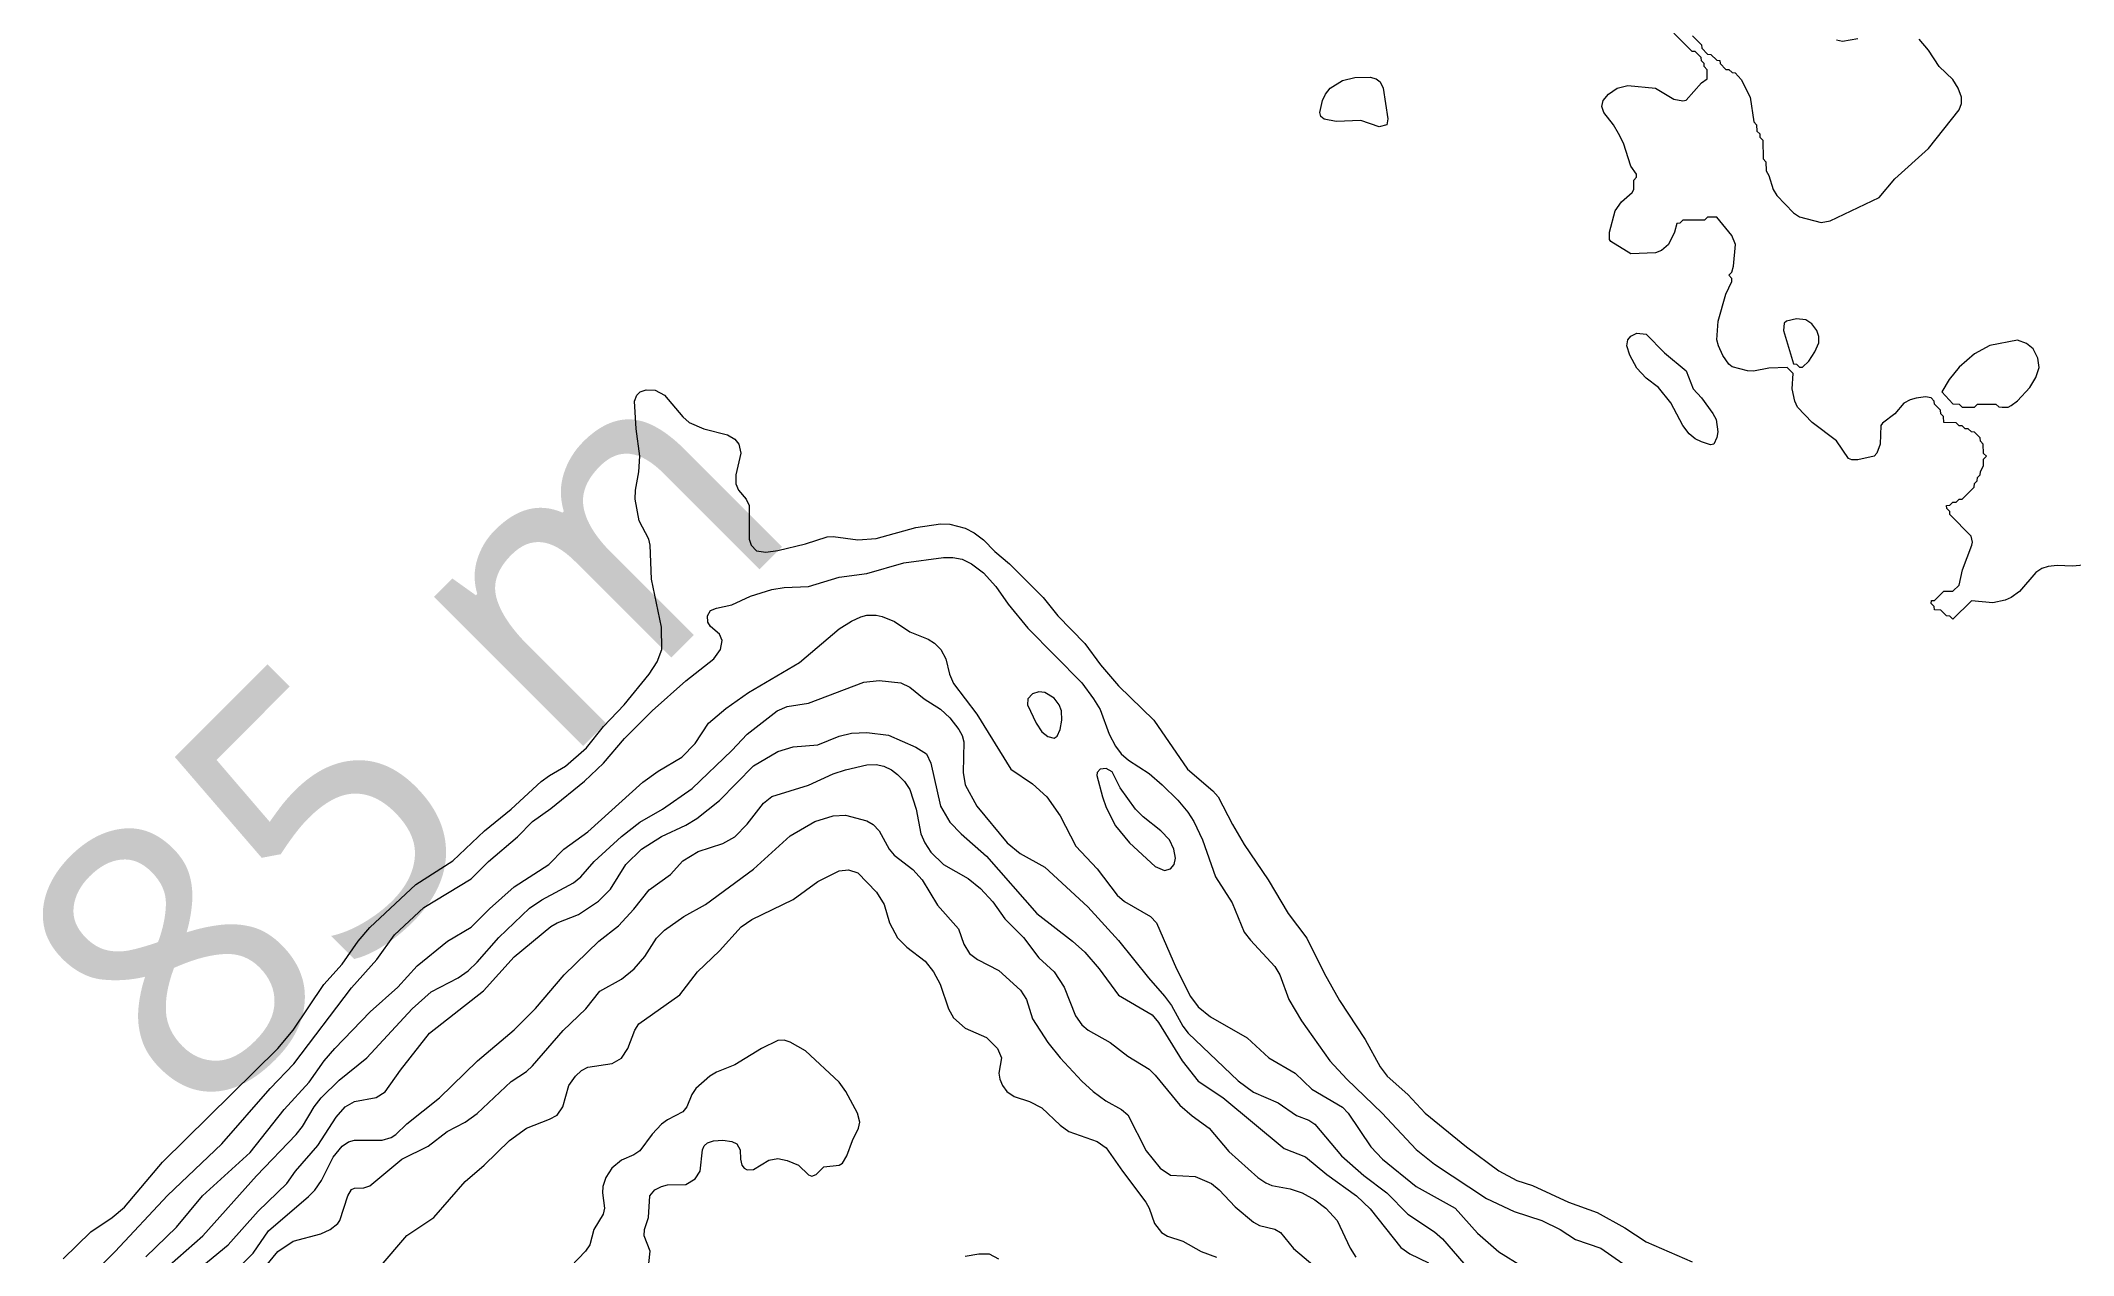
# Model space of a CAD drawing. Extents: x 474277 to 475042, y 254928 to 255625.
# Drawn here: x 474535.4 to 474586.2, y 255355.7 to 255386 of the extents above; entities that cross this region are included whole.
import ezdxf

# ---------------------------------------------------------------- set-up
doc = ezdxf.new("R2010")
doc.units = 0
doc.header["$MEASUREMENT"] = 0
doc.layers.add('BaseMapV2_DTM_export_MonNov09090547073261 — entities', color=1, linetype='CONTINUOUS')
doc.styles.get("Standard").update_dxf_attribs({"font": 'romans.shx'})

msp = doc.modelspace()

# ---------------------------------------------------------------- linework, layer by layer
at = {"layer": 'BaseMapV2_DTM_export_MonNov09090547073261 — entities', "color": 15, "linetype": 'Continuous', "true_color": 0xb7484b}
for points in [[(474586.709, 255372.923, 84.75), (474586.172, 255372.87, 84.75), (474585.789, 255372.886, 84.75), (474585.559, 255372.862, 84.75), (474585.405, 255372.813, 84.75), (474585.252, 255372.714, 84.75), (474584.847, 255372.244, 84.75), (474584.639, 255372.092, 84.75), (474584.485, 255372.022, 84.75), (474584.178, 255371.957, 84.75), (474583.642, 255372.01, 84.75), (474583.182, 255371.551, 84.75), (474583.105, 255371.626, 84.75), (474583.024, 255371.631, 84.75), (474582.875, 255371.776, 84.75), (474582.722, 255371.781, 84.75), (474582.714, 255371.861, 84.75), (474582.641, 255371.937, 84.75), (474582.645, 255372.018, 84.75), (474582.722, 255372.018, 84.75), (474582.952, 255372.246, 84.75), (474583.182, 255372.252, 84.75), (474583.335, 255372.402, 84.75), (474583.418, 255372.781, 84.75), (474583.653, 255373.394, 84.75), (474583.667, 255373.471, 84.75), (474583.634, 255373.624, 84.75), (474583.103, 255374.161, 84.75), (474583.101, 255374.238, 84.75), (474583.025, 255374.314, 84.75), (474583.024, 255374.391, 84.75), (474583.105, 255374.399, 84.75), (474583.182, 255374.472, 84.75), (474583.258, 255374.472, 84.75), (474583.335, 255374.547, 84.75), (474583.412, 255374.549, 84.75), (474583.714, 255374.851, 84.75), (474583.718, 255374.936, 84.75), (474583.787, 255375.004, 84.75), (474583.795, 255375.089, 84.75), (474583.864, 255375.158, 84.75), (474583.869, 255375.234, 84.75), (474583.944, 255375.388, 84.75), (474583.948, 255375.549, 84.75), (474584.017, 255375.618, 84.75), (474583.948, 255375.686, 84.75), (474583.94, 255375.924, 84.75), (474583.872, 255375.993, 84.75), (474583.864, 255376.078, 84.75), (474583.718, 255376.223, 84.75), (474583.642, 255376.227, 84.75), (474583.565, 255376.303, 84.75), (474583.488, 255376.305, 84.75), (474583.412, 255376.38, 84.75), (474583.335, 255376.38, 84.75), (474583.258, 255376.453, 84.75), (474582.952, 255376.459, 84.75), (474582.944, 255376.615, 84.75), (474582.875, 255376.683, 84.75), (474582.867, 255376.768, 84.75), (474582.722, 255376.918, 84.75), (474582.714, 255376.998, 84.75), (474582.637, 255377.075, 84.75), (474582.492, 255377.1, 84.75), (474582.262, 255377.074, 84.75), (474582.108, 255377.031, 84.75), (474581.955, 255376.943, 84.75), (474581.725, 255376.676, 84.75), (474581.418, 255376.446, 84.75), (474581.377, 255376.384, 84.75), (474581.36, 255375.924, 84.75), (474581.281, 255375.694, 84.75), (474581.214, 255375.618, 84.75), (474580.805, 255375.532, 84.75), (474580.651, 255375.534, 84.75), (474580.575, 255375.565, 84.75), (474580.268, 255376.003, 84.75), (474579.661, 255376.461, 84.75), (474579.298, 255376.845, 84.75), (474579.232, 255376.998, 84.75), (474579.167, 255377.305, 84.75), (474579.187, 255377.688, 84.75), (474579.041, 255377.837, 84.75), (474578.581, 255377.817, 84.75), (474578.198, 255377.747, 84.75), (474578.044, 255377.755, 84.75), (474577.661, 255377.856, 84.75), (474577.581, 255377.918, 84.75), (474577.431, 255378.14, 84.75), (474577.319, 255378.378, 84.75), (474577.281, 255378.531, 84.75), (474577.313, 255378.991, 84.75), (474577.508, 255379.672, 84.75), (474577.659, 255379.988, 84.75), (474577.657, 255380.065, 84.75), (474577.582, 255380.142, 84.75), (474577.657, 255380.218, 84.75), (474577.695, 255380.372, 84.75), (474577.746, 255380.908, 84.75), (474577.654, 255381.138, 84.75), (474577.278, 255381.594, 84.75), (474577.048, 255381.591, 84.75), (474576.971, 255381.517, 84.75), (474576.434, 255381.517, 84.75), (474576.358, 255381.443, 84.75), (474576.281, 255381.437, 84.75), (474576.224, 255381.215, 84.75), (474576.069, 255380.908, 84.75), (474575.897, 255380.759, 84.75), (474575.744, 255380.703, 84.75), (474575.131, 255380.674, 84.75), (474574.631, 255380.985, 84.75), (474574.594, 255381.038, 84.75), (474574.597, 255381.215, 84.75), (474574.74, 255381.752, 84.75), (474574.901, 255381.977, 84.75), (474575.165, 255382.212, 84.75), (474575.203, 255382.289, 84.75), (474575.205, 255382.519, 84.75), (474575.276, 255382.595, 84.75), (474575.276, 255382.672, 84.75), (474575.131, 255382.869, 84.75), (474574.946, 255383.439, 84.75), (474574.824, 255383.683, 84.75), (474574.697, 255383.899, 84.75), (474574.452, 255384.205, 84.75), (474574.406, 255384.359, 84.75), (474574.438, 255384.512, 84.75), (474574.572, 255384.666, 84.75), (474574.788, 255384.819, 84.75), (474575.054, 255384.881, 84.75), (474575.744, 255384.818, 84.75), (474576.204, 255384.54, 84.75), (474576.434, 255384.498, 84.75), (474576.511, 255384.513, 84.75), (474576.894, 255384.947, 84.75), (474577.04, 255385.049, 84.75), (474577.04, 255385.279, 84.75), (474576.966, 255385.356, 84.75), (474576.963, 255385.432, 84.75), (474576.894, 255385.501, 84.75), (474576.886, 255385.586, 84.75), (474576.741, 255385.731, 84.75), (474576.664, 255385.736, 84.75), (474576.204, 255386.195, 84.75)], [(474576.672, 255386.122, 84.75), (474576.894, 255385.897, 84.75), (474576.902, 255385.816, 84.75), (474577.048, 255385.67, 84.75), (474577.129, 255385.662, 84.75), (474577.278, 255385.513, 84.75), (474577.354, 255385.511, 84.75), (474577.362, 255385.432, 84.75), (474577.508, 255385.287, 84.75), (474577.584, 255385.282, 84.75), (474577.661, 255385.207, 84.75), (474577.738, 255385.204, 84.75), (474577.891, 255385.032, 84.75), (474578.113, 255384.589, 84.75), (474578.202, 255383.975, 84.75), (474578.274, 255383.903, 84.75), (474578.282, 255383.745, 84.75), (474578.351, 255383.677, 84.75), (474578.359, 255383.592, 84.75), (474578.43, 255383.515, 84.75), (474578.436, 255383.055, 84.75), (474578.507, 255382.979, 84.75), (474578.512, 255382.749, 84.75), (474578.581, 255382.638, 84.75), (474578.686, 255382.289, 84.75), (474578.776, 255382.135, 84.75), (474579.195, 255381.699, 84.75), (474579.348, 255381.604, 84.75), (474579.885, 255381.458, 84.75), (474580.115, 255381.503, 84.75)], [(474580.115, 255381.503, 84.75), (474581.341, 255382.088, 84.75), (474581.725, 255382.548, 84.75), (474582.568, 255383.309, 84.75), (474583.335, 255384.279, 84.75), (474583.395, 255384.435, 84.75), (474583.395, 255384.589, 84.75), (474583.313, 255384.819, 84.75), (474583.182, 255385.03, 84.75), (474582.838, 255385.356, 84.75), (474582.568, 255385.77, 84.75), (474582.338, 255386.043, 84.75)], [(474580.807, 255386.046, 84.75), (474580.421, 255385.984, 84.75), (474580.268, 255386.016, 84.75)], [(474569.036, 255383.899, 84.75), (474568.843, 255383.854, 84.75), (474568.383, 255384.013, 84.75), (474567.77, 255383.984, 84.75), (474567.463, 255384.039, 84.75), (474567.386, 255384.107, 84.75), (474567.36, 255384.205, 84.75), (474567.423, 255384.512, 84.75), (474567.496, 255384.666, 84.75), (474567.617, 255384.819, 84.75), (474567.923, 255385.009, 84.75), (474568.23, 255385.081, 84.75), (474568.613, 255385.088, 84.75), (474568.767, 255385.052, 84.75), (474568.864, 255384.972, 84.75), (474568.942, 255384.819, 84.75), (474569.057, 255384.052, 84.75), (474569.036, 255383.899, 84.75)], [(474577.202, 255375.924, 84.75), (474577.124, 255375.907, 84.75), (474576.894, 255375.983, 84.75), (474576.741, 255376.058, 84.75), (474576.588, 255376.182, 84.75), (474576.434, 255376.386, 84.75), (474576.127, 255376.954, 84.75), (474575.821, 255377.341, 84.75), (474575.514, 255377.569, 84.75), (474575.284, 255377.817, 84.75), (474575.108, 255378.148, 84.75), (474575.034, 255378.378, 84.75), (474575.054, 255378.525, 84.75), (474575.131, 255378.618, 84.75), (474575.284, 255378.691, 84.75), (474575.514, 255378.667, 84.75), (474575.974, 255378.204, 84.75), (474576.511, 255377.751, 84.75), (474576.688, 255377.305, 84.75), (474576.894, 255377.077, 84.75), (474577.182, 255376.691, 84.75), (474577.263, 255376.538, 84.75), (474577.304, 255376.231, 84.75), (474577.278, 255376.084, 84.75), (474577.202, 255375.924, 84.75)], [(474579.425, 255377.849, 84.75), (474579.578, 255377.999, 84.75), (474579.731, 255378.229, 84.75), (474579.827, 255378.455, 84.75), (474579.833, 255378.608, 84.75), (474579.782, 255378.761, 84.75), (474579.655, 255378.93, 84.75), (474579.501, 255379.027, 84.75), (474579.271, 255379.055, 84.75), (474579.022, 255378.991, 84.75), (474578.965, 255378.945, 84.75), (474578.949, 255378.761, 84.75), (474579.195, 255377.926, 84.75), (474579.271, 255377.922, 84.75), (474579.348, 255377.849, 84.75), (474579.425, 255377.849, 84.75)], [(474584.639, 255376.887, 84.75), (474584.792, 255377.006, 84.75), (474585.099, 255377.339, 84.75), (474585.252, 255377.591, 84.75), (474585.335, 255377.841, 84.75), (474585.307, 255378.071, 84.75), (474585.183, 255378.301, 84.75), (474585.022, 255378.439, 84.75), (474584.792, 255378.521, 84.75), (474584.102, 255378.388, 84.75), (474583.718, 255378.179, 84.75), (474583.335, 255377.846, 84.75), (474583.089, 255377.535, 84.75), (474582.901, 255377.228, 84.75), (474583.182, 255376.926, 84.75), (474583.335, 255376.923, 84.75), (474583.412, 255376.849, 84.75), (474583.718, 255376.849, 84.75), (474583.795, 255376.923, 84.75), (474584.255, 255376.924, 84.75), (474584.332, 255376.853, 84.75), (474584.409, 255376.849, 84.75), (474584.562, 255376.849, 84.75), (474584.639, 255376.887, 84.75)], [(474535.949, 255355.565, 84.75), (474536.639, 255356.243, 84.75), (474537.177, 255356.602, 84.75), (474537.483, 255356.858, 84.75), (474538.432, 255357.982, 84.75), (474541.316, 255360.824, 84.75), (474541.7, 255361.282, 84.75), (474542.467, 255362.416, 84.75), (474542.927, 255362.93, 84.75), (474543.321, 255363.503, 84.75), (474543.617, 255363.845, 84.75), (474544.767, 255364.917, 84.75), (474545.687, 255365.51, 84.75), (474546.477, 255366.263, 84.75), (474547.144, 255366.802, 84.75), (474547.898, 255367.49, 84.75), (474548.103, 255367.643, 84.75), (474548.502, 255367.873, 84.75), (474549.029, 255368.333, 84.75), (474549.451, 255368.87, 84.75), (474549.972, 255369.407, 84.75), (474550.597, 255370.174, 84.75), (474550.793, 255370.48, 84.75), (474550.913, 255370.787, 84.75), (474550.901, 255371.35, 84.75), (474550.656, 255372.551, 84.75), (474550.625, 255373.394, 84.75), (474550.584, 255373.547, 84.75), (474550.343, 255374.008, 84.75), (474550.247, 255374.544, 84.75), (474550.251, 255374.774, 84.75), (474550.335, 255375.234, 84.75), (474550.364, 255375.618, 84.75), (474550.273, 255376.308, 84.75), (474550.228, 255376.998, 84.75), (474550.288, 255377.148, 84.75), (474550.374, 255377.228, 84.75), (474550.518, 255377.279, 84.75), (474550.748, 255377.27, 84.75), (474550.978, 255377.148, 84.75), (474551.438, 255376.608, 84.75), (474551.6, 255376.461, 84.75), (474551.965, 255376.308, 84.75), (474552.555, 255376.154, 84.75), (474552.741, 255376.043, 84.75), (474552.841, 255375.924, 84.75), (474552.891, 255375.694, 84.75), (474552.765, 255375.158, 84.75), (474552.763, 255374.928, 84.75), (474552.83, 255374.774, 84.75), (474553.018, 255374.544, 84.75), (474553.097, 255374.391, 84.75), (474553.098, 255373.547, 84.75), (474553.142, 255373.394, 84.75), (474553.278, 255373.252, 84.75), (474553.508, 255373.222, 84.75), (474553.815, 255373.263, 84.75), (474554.505, 255373.433, 84.75), (474555.042, 255373.608, 84.75), (474555.195, 255373.613, 84.75), (474555.808, 255373.535, 84.75), (474556.268, 255373.561, 84.75), (474557.265, 255373.836, 84.75), (474557.879, 255373.93, 84.75), (474558.109, 255373.921, 84.75), (474558.492, 255373.822, 84.75), (474558.722, 255373.707, 84.75), (474558.952, 255373.534, 84.75), (474559.235, 255373.241, 84.75), (474559.599, 255372.934, 84.75), (474560.44, 255372.091, 84.75), (474560.814, 255371.631, 84.75), (474561.481, 255370.94, 84.75), (474561.874, 255370.404, 84.75), (474562.326, 255369.881, 84.75), (474563.212, 255369.024, 84.75), (474564.047, 255367.797, 84.75), (474564.681, 255367.26, 84.75), (474564.816, 255367.107, 84.75), (474565.173, 255366.417, 84.75), (474565.469, 255365.917, 84.75), (474566.065, 255365.036, 84.75), (474566.563, 255364.193, 84.75), (474567.033, 255363.58, 84.75), (474567.463, 255362.702, 84.75), (474567.846, 255362.017, 84.75), (474568.488, 255361.049, 84.75), (474568.862, 255360.359, 84.75), (474569.043, 255360.129, 84.75), (474569.558, 255359.669, 84.75), (474569.993, 255359.205, 84.75), (474571.024, 255358.366, 84.75), (474571.834, 255357.765, 84.75), (474572.282, 255357.522, 84.75), (474572.677, 255357.396, 84.75), (474573.571, 255356.985, 84.75), (474574.287, 255356.72, 84.75), (474574.977, 255356.341, 84.75), (474575.514, 255355.988, 84.75), (474576.664, 255355.493, 84.75)], [(474536.563, 255355.066, 85), (474537.253, 255355.749, 85), (474538.556, 255357.149, 85), (474539.912, 255358.442, 85), (474541.127, 255359.822, 85), (474541.712, 255360.436, 85), (474543.157, 255362.336, 85), (474543.79, 255363.043, 85), (474544.23, 255363.665, 85), (474544.966, 255364.346, 85), (474546.147, 255365.057, 85), (474546.583, 255365.496, 85), (474547.309, 255366.11, 85), (474547.683, 255366.493, 85), (474548.141, 255366.816, 85), (474548.984, 255367.498, 85), (474549.453, 255367.95, 85), (474549.983, 255368.564, 85), (474550.671, 255369.259, 85), (474551.514, 255370.008, 85), (474552.209, 255370.557, 85), (474552.377, 255370.787, 85), (474552.424, 255371.017, 85), (474552.358, 255371.171, 85), (474552.128, 255371.365, 85), (474552.06, 255371.477, 85), (474552.052, 255371.631, 85), (474552.128, 255371.764, 85), (474552.281, 255371.825, 85), (474552.665, 255371.904, 85), (474553.125, 255372.125, 85), (474553.661, 255372.292, 85), (474553.968, 255372.339, 85), (474554.581, 255372.362, 85), (474555.348, 255372.594, 85), (474556.038, 255372.693, 85), (474556.958, 255372.957, 85), (474557.955, 255373.091, 85), (474558.185, 255373.092, 85), (474558.415, 255373.049, 85), (474558.656, 255372.934, 85), (474558.952, 255372.705, 85), (474559.259, 255372.363, 85), (474559.565, 255371.926, 85), (474560.062, 255371.324, 85), (474561.406, 255369.955, 85), (474561.704, 255369.56, 85), (474561.866, 255369.293, 85), (474562.096, 255368.677, 85), (474562.249, 255368.378, 85), (474562.39, 255368.18, 85), (474562.572, 255368.027, 85), (474563.093, 255367.693, 85), (474563.421, 255367.413, 85), (474563.808, 255367.03, 85), (474564.06, 255366.723, 85), (474564.207, 255366.493, 85), (474564.428, 255366.033, 85), (474564.748, 255365.113, 85), (474565.163, 255364.459, 85), (474565.469, 255363.729, 85), (474565.623, 255363.525, 85), (474566.236, 255362.87, 85), (474566.356, 255362.659, 85), (474566.586, 255362.046, 85), (474566.9, 255361.509, 85), (474567.61, 255360.513, 85), (474568.036, 255360.052, 85), (474568.918, 255359.209, 85), (474569.763, 255358.294, 85), (474570.223, 255357.93, 85), (474571.527, 255357.075, 85), (474572.217, 255356.749, 85), (474572.907, 255356.527, 85), (474573.367, 255356.295, 85), (474573.751, 255356.05, 85), (474574.381, 255355.835, 85), (474574.929, 255355.452, 85)], [(474538.019, 255355.615, 85.25), (474538.786, 255356.36, 85.25), (474539.434, 255357.139, 85.25), (474540.626, 255358.222, 85.25), (474541.47, 255359.299, 85.25), (474542.098, 255359.976, 85.25), (474542.475, 255360.513, 85.25), (474542.739, 255360.819, 85.25), (474543.622, 255361.739, 85.25), (474544.314, 255362.353, 85.25), (474544.795, 255362.889, 85.25), (474545.559, 255363.503, 85.25), (474546.147, 255363.852, 85.25), (474546.607, 255364.313, 85.25), (474547.221, 255364.864, 85.25), (474548.089, 255365.42, 85.25), (474548.462, 255365.803, 85.25), (474549.061, 255366.232, 85.25), (474550.441, 255367.475, 85.25), (474550.824, 255367.75, 85.25), (474551.416, 255368.103, 85.25), (474551.744, 255368.442, 85.25), (474552.077, 255368.947, 85.25), (474552.511, 255369.32, 85.25), (474553.077, 255369.714, 85.25), (474554.351, 255370.466, 85.25), (474555.348, 255371.303, 85.25), (474555.655, 255371.496, 85.25), (474555.885, 255371.609, 85.25), (474556.038, 255371.645, 85.25), (474556.268, 255371.65, 85.25), (474556.422, 255371.616, 85.25), (474556.728, 255371.487, 85.25), (474557.112, 255371.235, 85.25), (474557.572, 255371.052, 85.25), (474557.725, 255370.951, 85.25), (474557.887, 255370.787, 85.25), (474558.012, 255370.557, 85.25), (474558.103, 255370.174, 85.25), (474558.206, 255369.944, 85.25), (474558.787, 255369.177, 85.25), (474559.636, 255367.797, 85.25), (474560.179, 255367.434, 85.25), (474560.531, 255367.107, 85.25), (474560.869, 255366.637, 85.25), (474561.263, 255365.88, 85.25), (474561.789, 255365.313, 85.25), (474562.293, 255364.653, 85.25), (474562.479, 255364.498, 85.25), (474563.125, 255364.116, 85.25), (474563.277, 255363.963, 85.25), (474563.775, 255362.813, 85.25), (474564.127, 255362.123, 85.25), (474564.319, 255361.866, 85.25), (474564.626, 255361.611, 85.25), (474565.546, 255361.084, 85.25), (474566.085, 255360.589, 85.25), (474566.743, 255360.206, 85.25), (474567.156, 255359.803, 85.25), (474567.923, 255359.353, 85.25), (474568.067, 255359.209, 85.25), (474568.63, 255358.366, 85.25), (474568.922, 255358.059, 85.25), (474569.763, 255357.375, 85.25), (474570.737, 255356.832, 85.25), (474571.297, 255356.206, 85.25), (474571.834, 255355.739, 85.25), (474572.423, 255355.375, 85.25)], [(474538.403, 255355.222, 85.5), (474539.442, 255356.142, 85.5), (474540.78, 255357.643, 85.5), (474541.777, 255358.673, 85.5), (474541.93, 255358.874, 85.5), (474542.221, 255359.362, 85.5), (474542.401, 255359.592, 85.5), (474542.85, 255360.027, 85.5), (474543.54, 255360.587, 85.5), (474544.669, 255361.816, 85.5), (474545.15, 255362.237, 85.5), (474545.825, 255362.583, 85.5), (474546.07, 255362.762, 85.5), (474546.3, 255362.982, 85.5), (474546.837, 255363.598, 85.5), (474547.604, 255364.326, 85.5), (474547.911, 255364.537, 85.5), (474548.709, 255364.96, 85.5), (474548.888, 255365.113, 85.5), (474549.224, 255365.496, 85.5), (474549.904, 255366.116, 85.5), (474550.364, 255366.473, 85.5), (474550.929, 255366.8, 85.5), (474551.668, 255367.319, 85.5), (474552.665, 255368.266, 85.5), (474553.048, 255368.673, 85.5), (474553.793, 255369.254, 85.5), (474554.045, 255369.363, 85.5), (474554.581, 255369.449, 85.5), (474555.962, 255369.973, 85.5), (474556.345, 255370.014, 85.5), (474556.882, 255369.959, 85.5), (474557.112, 255369.85, 85.5), (474557.467, 255369.56, 85.5), (474557.879, 255369.297, 85.5), (474558.109, 255369.082, 85.5), (474558.337, 255368.794, 85.5), (474558.423, 255368.64, 85.5), (474558.464, 255368.487, 85.5), (474558.442, 255367.72, 85.5), (474558.495, 255367.413, 85.5), (474558.787, 255366.877, 85.5), (474559.544, 255365.957, 85.5), (474559.872, 255365.695, 85.5), (474560.486, 255365.354, 85.5), (474561.559, 255364.361, 85.5), (474562.326, 255363.521, 85.5), (474563.075, 255362.583, 85.5), (474563.476, 255362.131, 85.5), (474563.651, 255361.893, 85.5), (474563.936, 255361.377, 85.5), (474564.071, 255361.203, 85.5), (474565.316, 255360.009, 85.5), (474565.7, 255359.729, 85.5), (474566.313, 255359.462, 85.5), (474566.773, 255359.15, 85.5), (474567.08, 255359.026, 85.5), (474567.233, 255358.932, 85.5), (474567.9, 255358.136, 85.5), (474568.46, 255357.645, 85.5), (474569.03, 255357.215, 85.5), (474569.559, 255356.679, 85.5), (474570.223, 255356.239, 85.5), (474570.427, 255356.065, 85.5), (474570.959, 255355.452, 85.5)], [(474560.792, 255368.624, 85), (474560.869, 255368.789, 85), (474560.909, 255369.024, 85), (474560.899, 255369.254, 85), (474560.842, 255369.407, 85), (474560.716, 255369.571, 85), (474560.488, 255369.714, 85), (474560.332, 255369.733, 85), (474560.179, 255369.681, 85), (474560.064, 255369.56, 85), (474560.049, 255369.407, 85), (474560.265, 255368.947, 85), (474560.409, 255368.736, 85), (474560.562, 255368.613, 85), (474560.716, 255368.579, 85), (474560.792, 255368.624, 85)], [(474539.039, 255355.069, 85.75), (474540.075, 255355.912, 85.75), (474540.823, 255356.755, 85.75), (474541.54, 255357.445, 85.75), (474541.759, 255357.752, 85.75), (474542.313, 255358.401, 85.75), (474542.773, 255359.104, 85.75), (474542.996, 255359.362, 85.75), (474543.233, 255359.497, 85.75), (474543.77, 255359.598, 85.75), (474544, 255359.741, 85.75), (474544.381, 255360.282, 85.75), (474545.105, 255361.203, 85.75), (474546.454, 255362.265, 85.75), (474547.221, 255363.109, 85.75), (474548.141, 255363.866, 85.75), (474548.294, 255363.963, 85.75), (474548.831, 255364.171, 85.75), (474549.329, 255364.5, 85.75), (474549.629, 255364.806, 85.75), (474550.016, 255365.42, 85.75), (474550.402, 255365.803, 85.75), (474550.901, 255366.116, 85.75), (474551.514, 255366.398, 85.75), (474551.789, 255366.57, 85.75), (474552.358, 255367.015, 85.75), (474553.201, 255367.88, 85.75), (474553.815, 255368.24, 85.75), (474554.198, 255368.359, 85.75), (474554.812, 255368.411, 85.75), (474555.348, 255368.625, 85.75), (474555.655, 255368.699, 85.75), (474556.038, 255368.72, 85.75), (474556.575, 255368.65, 85.75), (474557.265, 255368.35, 85.75), (474557.524, 255368.18, 85.75), (474557.636, 255367.95, 85.75), (474557.875, 255366.877, 85.75), (474558.109, 255366.48, 85.75), (474558.394, 255366.187, 85.75), (474559.029, 255365.628, 85.75), (474560.284, 255364.193, 85.75), (474561.18, 255363.503, 85.75), (474561.482, 255363.229, 85.75), (474561.847, 255362.813, 85.75), (474562.326, 255362.157, 85.75), (474563.169, 255361.658, 85.75), (474563.323, 255361.467, 85.75), (474563.918, 255360.513, 85.75), (474564.319, 255360.003, 85.75), (474564.933, 255359.596, 85.75), (474566.466, 255358.319, 85.75), (474567.003, 255358.111, 85.75), (474567.535, 255357.675, 85.75), (474568.274, 255357.139, 85.75), (474568.613, 255356.812, 85.75), (474569.38, 255355.85, 85.75), (474569.61, 255355.69, 85.75), (474570.07, 255355.469, 85.75)], [(474539.915, 255354.915, 86), (474540.703, 255355.704, 86), (474541.086, 255356.265, 86), (474542.083, 255357.12, 86), (474542.237, 255357.283, 86), (474542.404, 255357.522, 86), (474542.697, 255358.106, 86), (474542.927, 255358.38, 86), (474543.08, 255358.487, 86), (474543.233, 255358.534, 86), (474543.923, 255358.533, 86), (474544.151, 255358.596, 86), (474544.267, 255358.672, 86), (474544.537, 255358.939, 86), (474545.353, 255359.592, 86), (474546.304, 255360.513, 86), (474547.221, 255361.288, 86), (474547.757, 255361.822, 86), (474548.472, 255362.659, 86), (474549.341, 255363.503, 86), (474549.828, 255363.889, 86), (474550.211, 255364.302, 86), (474550.594, 255364.783, 86), (474551.131, 255365.17, 86), (474551.438, 255365.511, 86), (474551.821, 255365.745, 86), (474552.435, 255365.946, 86), (474552.741, 255366.109, 86), (474553.048, 255366.427, 86), (474553.453, 255366.953, 86), (474553.661, 255367.118, 86), (474554.581, 255367.399, 86), (474555.195, 255367.685, 86), (474555.502, 255367.787, 86), (474556.038, 255367.909, 86), (474556.268, 255367.913, 86), (474556.465, 255367.873, 86), (474556.652, 255367.787, 86), (474556.805, 255367.669, 86), (474556.98, 255367.49, 86), (474557.112, 255367.294, 86), (474557.266, 255366.8, 86), (474557.385, 255366.187, 86), (474557.483, 255365.957, 86), (474557.638, 255365.727, 86), (474557.955, 255365.419, 86), (474558.569, 255365.072, 86), (474558.875, 255364.821, 86), (474559.182, 255364.484, 86), (474559.489, 255364.058, 86), (474559.949, 255363.593, 86), (474560.332, 255363.086, 86), (474560.72, 255362.736, 86), (474560.97, 255362.353, 86), (474561.252, 255361.635, 86), (474561.406, 255361.409, 86), (474561.572, 255361.279, 86), (474562.121, 255360.973, 86), (474562.556, 255360.625, 86), (474563.093, 255360.307, 86), (474563.246, 255360.158, 86), (474563.859, 255359.408, 86), (474564.166, 255359.137, 86), (474564.59, 255358.826, 86), (474565.086, 255358.246, 86), (474565.808, 255357.599, 86), (474566.006, 255357.462, 86), (474566.16, 255357.396, 86), (474566.62, 255357.317, 86), (474566.919, 255357.215, 86), (474567.233, 255357.043, 86), (474567.511, 255356.832, 86), (474567.793, 255356.525, 86), (474568.119, 255355.835, 86), (474568.259, 255355.605, 86)], [(474563.629, 255365.312, 85), (474563.715, 255365.42, 85), (474563.747, 255365.573, 85), (474563.705, 255365.803, 85), (474563.597, 255366.033, 85), (474563.384, 255366.263, 85), (474562.939, 255366.612, 85), (474562.747, 255366.8, 85), (474562.366, 255367.337, 85), (474562.172, 255367.734, 85), (474562.019, 255367.816, 85), (474561.865, 255367.797, 85), (474561.789, 255367.721, 85), (474561.787, 255367.643, 85), (474561.923, 255367.107, 85), (474562.019, 255366.844, 85), (474562.249, 255366.384, 85), (474562.601, 255365.957, 85), (474563.246, 255365.367, 85), (474563.476, 255365.267, 85), (474563.629, 255365.312, 85)], [(474541.01, 255355.375, 86.25), (474541.316, 255355.747, 86.25), (474541.7, 255356.006, 86.25), (474542.39, 255356.186, 86.25), (474542.624, 255356.295, 86.25), (474542.815, 255356.449, 86.25), (474542.869, 255356.525, 86.25), (474543.062, 255357.139, 86.25), (474543.157, 255357.294, 86.25), (474543.233, 255357.332, 86.25), (474543.463, 255357.338, 86.25), (474543.617, 255357.39, 86.25), (474544.412, 255358.059, 86.25), (474545.074, 255358.383, 86.25), (474545.548, 255358.749, 86.25), (474545.994, 255358.976, 86.25), (474546.3, 255359.196, 86.25), (474547.144, 255359.999, 86.25), (474547.527, 255360.245, 86.25), (474547.681, 255360.384, 86.25), (474548.447, 255361.27, 86.25), (474549.01, 255361.816, 86.25), (474549.367, 255362.257, 86.25), (474549.904, 255362.551, 86.25), (474550.218, 255362.813, 86.25), (474550.492, 255363.12, 86.25), (474550.782, 255363.58, 86.25), (474550.978, 255363.78, 86.25), (474551.461, 255364.116, 86.25), (474552.007, 255364.423, 86.25), (474553.201, 255365.298, 86.25), (474554.121, 255366.131, 86.25), (474554.735, 255366.496, 86.25), (474555.195, 255366.638, 86.25), (474555.502, 255366.653, 86.25), (474556.038, 255366.508, 86.25), (474556.195, 255366.417, 86.25), (474556.344, 255366.263, 86.25), (474556.595, 255365.803, 86.25), (474556.716, 255365.65, 86.25), (474557.188, 255365.291, 86.25), (474557.42, 255365.036, 86.25), (474557.802, 255364.402, 86.25), (474558.327, 255363.81, 86.25), (474558.46, 255363.426, 86.25), (474558.602, 255363.196, 86.25), (474558.799, 255363.046, 86.25), (474559.335, 255362.769, 86.25), (474559.881, 255362.276, 86.25), (474560.024, 255362.046, 86.25), (474560.179, 255361.559, 86.25), (474560.561, 255360.973, 86.25), (474560.867, 255360.589, 86.25), (474561.406, 255360.004, 86.25), (474561.695, 255359.746, 86.25), (474562.012, 255359.516, 86.25), (474562.402, 255359.298, 86.25), (474562.556, 255359.161, 86.25), (474563.016, 255358.261, 86.25), (474563.364, 255357.829, 86.25), (474563.629, 255357.652, 86.25), (474564.243, 255357.622, 86.25), (474564.649, 255357.445, 86.25), (474564.838, 255357.292, 86.25), (474565.239, 255356.864, 86.25), (474565.7, 255356.482, 86.25), (474565.853, 255356.402, 86.25), (474566.236, 255356.306, 86.25), (474566.373, 255356.219, 86.25), (474566.696, 255355.824, 86.25), (474567.229, 255355.375, 86.25)], [(474543.847, 255355.339, 86.5), (474544.537, 255356.15, 86.5), (474545.212, 255356.602, 86.5), (474545.994, 255357.501, 86.5), (474546.475, 255357.906, 86.5), (474547.104, 255358.519, 86.5), (474547.527, 255358.832, 86.5), (474548.107, 255359.056, 86.5), (474548.294, 255359.159, 86.5), (474548.44, 255359.362, 86.5), (474548.586, 255359.899, 86.5), (474548.754, 255360.13, 86.5), (474548.907, 255360.268, 86.5), (474549.061, 255360.354, 86.5), (474549.674, 255360.444, 86.5), (474549.904, 255360.581, 86.5), (474550.066, 255360.819, 86.5), (474550.242, 255361.279, 86.5), (474550.338, 255361.433, 86.5), (474551.361, 255362.158, 86.5), (474551.803, 255362.736, 86.5), (474552.358, 255363.264, 86.5), (474552.895, 255363.861, 86.5), (474553.159, 255364.04, 86.5), (474554.198, 255364.544, 86.5), (474554.812, 255364.99, 86.5), (474555.348, 255365.256, 86.5), (474555.578, 255365.285, 86.5), (474555.808, 255365.21, 86.5), (474556.279, 255364.73, 86.5), (474556.467, 255364.423, 86.5), (474556.6, 255363.963, 86.5), (474556.805, 255363.585, 86.5), (474557.033, 255363.35, 86.5), (474557.495, 255363.007, 86.5), (474557.706, 255362.736, 86.5), (474557.867, 255362.429, 86.5), (474558.077, 255361.816, 86.5), (474558.201, 255361.586, 86.5), (474558.492, 255361.327, 86.5), (474559.029, 255361.092, 86.5), (474559.303, 255360.819, 86.5), (474559.398, 255360.589, 86.5), (474559.338, 255360.206, 86.5), (474559.358, 255360.052, 86.5), (474559.423, 255359.899, 86.5), (474559.539, 255359.746, 86.5), (474559.719, 255359.623, 86.5), (474560.102, 255359.495, 86.5), (474560.409, 255359.341, 86.5), (474560.866, 255358.902, 86.5), (474561.081, 255358.749, 86.5), (474561.789, 255358.5, 86.5), (474562.019, 255358.342, 86.5), (474562.424, 255357.752, 86.5), (474563.01, 255356.985, 86.5), (474563.095, 255356.832, 86.5), (474563.229, 255356.449, 86.5), (474563.399, 255356.227, 86.5), (474563.553, 255356.129, 86.5), (474563.936, 255356.006, 86.5), (474564.396, 255355.751, 86.5), (474564.779, 255355.608, 86.5)], [(474550.584, 255355.452, 86.5), (474550.623, 255355.759, 86.5), (474550.473, 255356.142, 86.5), (474550.478, 255356.295, 86.5), (474550.576, 255356.602, 86.5), (474550.612, 255357.139, 86.5), (474550.737, 255357.292, 86.5), (474550.901, 255357.371, 86.5), (474551.054, 255357.416, 86.5), (474551.514, 255357.425, 86.5), (474551.744, 255357.567, 86.5), (474551.871, 255357.752, 86.5), (474551.931, 255358.289, 86.5), (474551.974, 255358.386, 86.5), (474552.051, 255358.463, 86.5), (474552.205, 255358.517, 86.5), (474552.435, 255358.528, 86.5), (474552.665, 255358.496, 86.5), (474552.784, 255358.442, 86.5), (474552.874, 255358.289, 86.5), (474552.879, 255358.059, 86.5), (474552.916, 255357.906, 86.5), (474552.971, 255357.83, 86.5), (474553.048, 255357.789, 86.5), (474553.201, 255357.796, 86.5), (474553.585, 255358.028, 86.5), (474553.815, 255358.072, 86.5), (474554.045, 255358.024, 86.5), (474554.328, 255357.906, 86.5), (474554.581, 255357.665, 86.5), (474554.658, 255357.632, 86.5), (474554.768, 255357.675, 86.5), (474554.965, 255357.868, 86.5), (474555.348, 255357.903, 86.5), (474555.425, 255357.958, 86.5), (474555.538, 255358.136, 86.5), (474555.675, 255358.519, 86.5), (474555.826, 255358.826, 86.5), (474555.862, 255358.979, 86.5), (474555.799, 255359.209, 86.5), (474555.515, 255359.746, 86.5), (474555.349, 255359.976, 86.5), (474554.505, 255360.759, 86.5), (474554.121, 255360.982, 86.5), (474553.968, 255361.026, 86.5), (474553.815, 255361.023, 86.5), (474553.406, 255360.819, 86.5), (474552.741, 255360.409, 86.5), (474552.281, 255360.229, 86.5), (474552.111, 255360.129, 86.5), (474551.764, 255359.822, 86.5), (474551.666, 255359.669, 86.5), (474551.541, 255359.362, 86.5), (474551.438, 255359.237, 86.5), (474551.054, 255359.042, 86.5), (474550.901, 255358.928, 86.5), (474550.671, 255358.68, 86.5), (474550.364, 255358.261, 86.5), (474550.211, 255358.162, 86.5), (474549.904, 255358.029, 86.5), (474549.666, 255357.829, 86.5), (474549.513, 255357.599, 86.5), (474549.439, 255357.369, 86.5), (474549.429, 255357.215, 86.5), (474549.48, 255356.832, 86.5), (474549.449, 255356.679, 86.5), (474549.21, 255356.295, 86.5), (474549.114, 255355.912, 86.5), (474549.005, 255355.759, 86.5), (474548.638, 255355.375, 86.5)], [(474559.335, 255355.554, 86.5), (474559.105, 255355.681, 86.5), (474558.832, 255355.682, 86.5), (474558.492, 255355.622, 86.5)]]:
    msp.add_polyline3d(points, dxfattribs=at)

# ---------------------------------------------------------------- texts
at = {"layer": 'BaseMapV2_DTM_export_MonNov09090547073261 — entities', "color": 250, "true_color": 0x323232, "insert": (474539.39, 255358.676), "char_height": 0.2, "width": 17.61571, "attachment_point": 7, "rotation": 45.032}
msp.add_mtext('\\fOpen Sans|i0|b0;\\H7.02279;85\\~m', dxfattribs=at)

doc.saveas('drawing.dxf')
